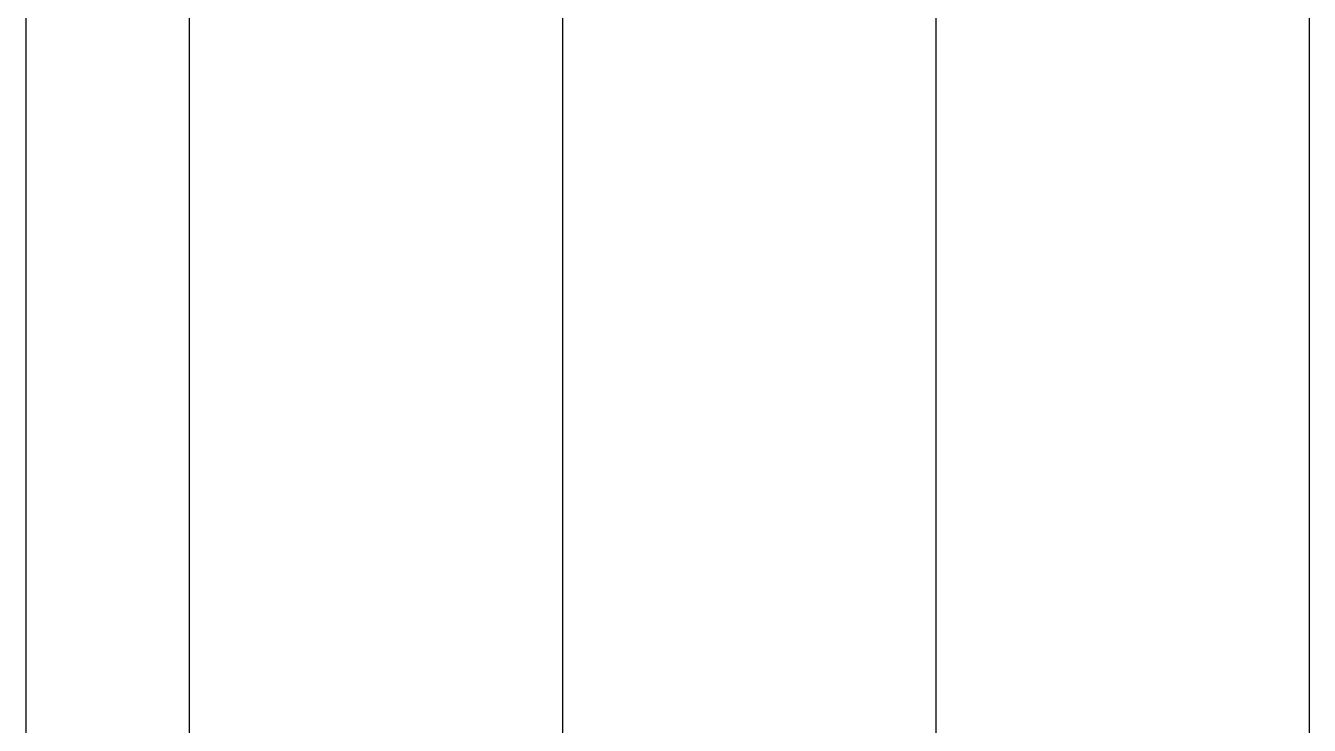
# Model space of a CAD drawing. Extents: x 0 to 2838408, y -923048 to 203859.
# Drawn here: x 2737263 to 2764763, y -497658 to -482680 of the extents above; entities that cross this region are included whole.
import ezdxf

# ---------------------------------------------------------------- set-up
doc = ezdxf.new("R2010")
doc.units = 0
doc.header["$LTSCALE"] = 1000
doc.layers.add('DOTE', color=8, linetype='Continuous')
doc.layers.add('XREF', color=8, linetype='Continuous')

# ---------------------------------------------------------------- blocks, each defined once
blk = doc.blocks.new('3F1')
at = {"layer": 'DOTE'}
for p, q in [((2401216.7, -467258.3), (2401216.7, -550458.3)), ((2404716.7, -467258.3), (2404716.7, -550458.3)), ((2412716.7, -467258.3), (2412716.7, -550458.3)), ((2420716.7, -467258.3), (2420716.7, -550458.3)), ((2428716.7, -467258.3), (2428716.7, -550458.3))]:
    blk.add_line(p, q, dxfattribs=at)

msp = doc.modelspace()

# ---------------------------------------------------------------- block references
at = {"layer": 'XREF'}
msp.add_blockref('3F1', (336045.8, 0), dxfattribs=at)

doc.saveas('drawing.dxf')
